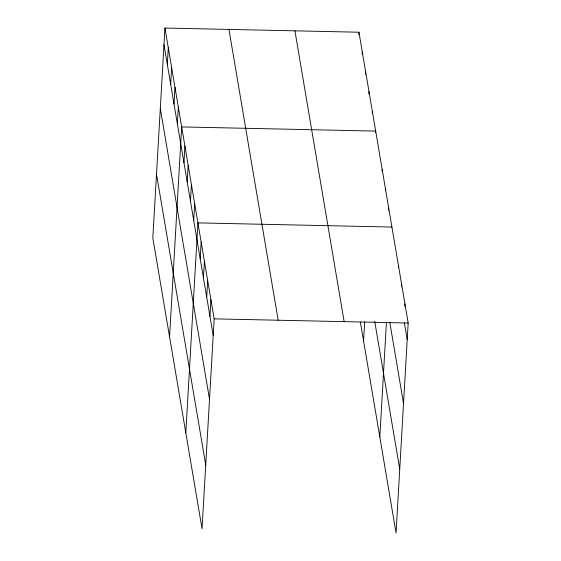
<?xml version="1.0" encoding="UTF-8"?>
<svg xmlns="http://www.w3.org/2000/svg" width="561" height="561" viewBox="0 0 561 561"><rect width="100%" height="100%" fill="white"/><g stroke="black" fill="none" stroke-linecap="round" stroke-linejoin="round"><path stroke-width="0.84" d="M164.941 28.05L152.83 237.983L202.051 528.785L214.162 318.851L164.941 28.05L358.949 32.215L408.17 323.017L396.059 532.95L360.372 322.105M167.325 64.466L168.286 47.825M170.67 84.241L171.631 67.601M174.022 104.016L174.976 87.376M177.367 123.792L178.328 107.151M169.569 336.852L181.673 126.919L375.681 131.092L375.582 132.754M183.959 162.76L184.92 146.112M187.213 181.953L188.173 165.306M190.46 201.147L191.42 184.499M193.706 220.34L194.667 203.692M185.81 432.819L197.914 222.885L391.922 227.051M200.207 258.726L201.168 242.079M203.454 277.919L204.414 261.272M206.7 297.113L207.661 280.465M209.947 316.306L210.908 299.658M358.802 34.712L358.949 32.215M362.147 54.487L362.294 51.991M365.499 74.262L365.639 71.766M368.843 94.038L368.984 91.541M372.238 112.978L372.336 111.316M363.577 341.018L364.685 321.797M382.083 171.14L382.181 169.471M385.33 190.333L385.428 188.664M388.535 210.354L388.675 207.858M379.818 436.984L386.438 322.182M398.324 267.106L398.422 265.437M401.571 286.299L401.669 284.63M404.776 306.32L404.916 303.824M214.162 318.851L408.17 323.017M404.383 322.975L407.209 339.664M389.825 322.505L403.527 403.45M374.741 321.46L399.741 469.164M294.925 30.841L344.145 321.642M228.958 29.424L278.179 320.226M163.98 44.698L213.201 335.499M160.299 108.476L209.519 399.285M156.512 174.198L205.733 464.999"/></g></svg>
